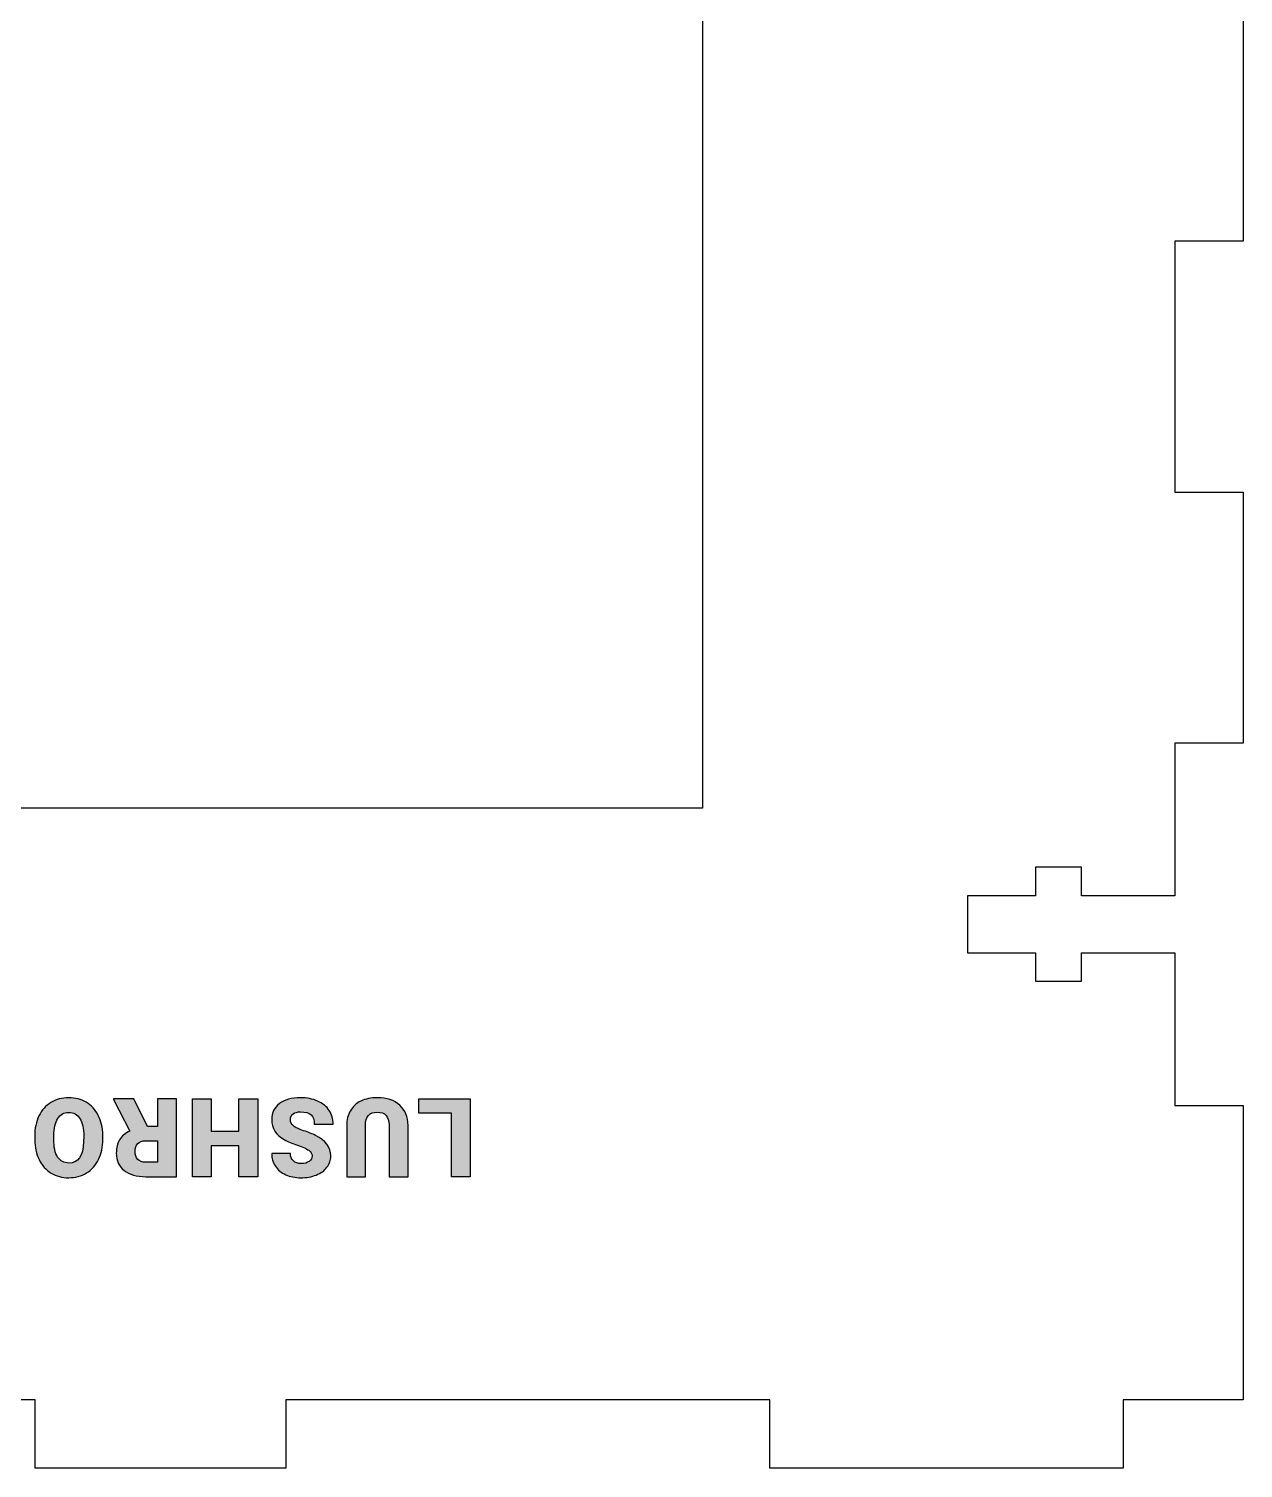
# Model space of a CAD drawing. Header units: millimetres. Extents: x 0 to 730, y -431 to 0.
# Drawn here: x 51.8 to 105.1, y -127.5 to -64.4 of the extents above; entities that cross this region are included whole.
import ezdxf

# ---------------------------------------------------------------- set-up
doc = ezdxf.new("R2010")
doc.units = ezdxf.units.MM
doc.header["$MEASUREMENT"] = 0
doc.layers.add('Laser$Cut Perimeter', color=157, linetype='Continuous', true_color=0x336699)
doc.layers.add('Laser$Etch', color=178, linetype='Continuous', true_color=0x000000)

msp = doc.modelspace()

# ---------------------------------------------------------------- hatches: boundary and pattern name
at = {"layer": 'Laser$Etch', "true_color": 0xffffff, "extrusion": (0, 0, -1)}
h = msp.add_hatch(color=7, dxfattribs=at)
h.paths.add_polyline_path([(-52.035, -112.94), (-52.036, -112.878), (-52.038, -112.817), (-52.041, -112.756), (-52.046, -112.697), (-52.053, -112.639), (-52.061, -112.581), (-52.07, -112.525), (-52.081, -112.469), (-52.093, -112.414), (-52.107, -112.36), (-52.122, -112.307), (-52.139, -112.255), (-52.157, -112.204), (-52.177, -112.153), (-52.198, -112.104), (-52.22, -112.055), (-52.244, -112.008), (-52.269, -111.962), (-52.295, -111.918), (-52.323, -111.874), (-52.337, -111.853), (-52.351, -111.832), (-52.366, -111.812), (-52.381, -111.792), (-52.396, -111.772), (-52.412, -111.753), (-52.428, -111.734), (-52.444, -111.715), (-52.461, -111.697), (-52.478, -111.679), (-52.495, -111.661), (-52.513, -111.644), (-52.531, -111.627), (-52.549, -111.61), (-52.567, -111.594), (-52.586, -111.578), (-52.605, -111.563), (-52.624, -111.547), (-52.644, -111.532), (-52.664, -111.518), (-52.684, -111.504), (-52.705, -111.49), (-52.725, -111.476), (-52.747, -111.463), (-52.768, -111.451), (-52.79, -111.438), (-52.811, -111.426), (-52.833, -111.415), (-52.856, -111.404), (-52.878, -111.393), (-52.9, -111.382), (-52.923, -111.372), (-52.946, -111.363), (-52.969, -111.354), (-52.992, -111.345), (-53.016, -111.337), (-53.04, -111.329), (-53.063, -111.321), (-53.087, -111.314), (-53.112, -111.308), (-53.161, -111.295), (-53.21, -111.285), (-53.261, -111.276), (-53.312, -111.269), (-53.364, -111.263), (-53.417, -111.259), (-53.47, -111.257), (-53.524, -111.256), (-53.578, -111.257), (-53.632, -111.259), (-53.684, -111.263), (-53.736, -111.268), (-53.787, -111.275), (-53.837, -111.284), (-53.887, -111.294), (-53.936, -111.306), (-53.984, -111.319), (-54.031, -111.334), (-54.054, -111.342), (-54.077, -111.351), (-54.1, -111.359), (-54.123, -111.369), (-54.146, -111.378), (-54.168, -111.388), (-54.19, -111.398), (-54.212, -111.409), (-54.234, -111.42), (-54.255, -111.432), (-54.277, -111.444), (-54.298, -111.456), (-54.319, -111.469), (-54.34, -111.482), (-54.36, -111.495), (-54.38, -111.509), (-54.4, -111.523), (-54.419, -111.538), (-54.439, -111.552), (-54.458, -111.567), (-54.476, -111.583), (-54.495, -111.598), (-54.513, -111.614), (-54.53, -111.631), (-54.548, -111.648), (-54.565, -111.665), (-54.582, -111.682), (-54.599, -111.7), (-54.615, -111.718), (-54.631, -111.736), (-54.647, -111.755), (-54.662, -111.774), (-54.677, -111.794), (-54.692, -111.813), (-54.721, -111.854), (-54.749, -111.896), (-54.775, -111.939), (-54.8, -111.984), (-54.825, -112.03), (-54.848, -112.077), (-54.869, -112.125), (-54.889, -112.173), (-54.908, -112.223), (-54.925, -112.274), (-54.941, -112.325), (-54.955, -112.377), (-54.969, -112.43), (-54.98, -112.484), (-54.99, -112.539), (-54.999, -112.595), (-55.007, -112.651), (-55.013, -112.708), (-55.018, -112.767), (-55.021, -112.826), (-55.023, -112.886), (-55.023, -112.886), (-55.023, -113.078), (-55.022, -113.14), (-55.02, -113.202), (-55.016, -113.262), (-55.011, -113.322), (-55.005, -113.38), (-54.997, -113.438), (-54.988, -113.495), (-54.977, -113.55), (-54.964, -113.605), (-54.951, -113.659), (-54.936, -113.712), (-54.919, -113.764), (-54.901, -113.815), (-54.882, -113.866), (-54.861, -113.915), (-54.839, -113.963), (-54.815, -114.011), (-54.79, -114.057), (-54.764, -114.101), (-54.751, -114.123), (-54.737, -114.144), (-54.723, -114.165), (-54.708, -114.186), (-54.693, -114.206), (-54.678, -114.226), (-54.663, -114.246), (-54.647, -114.266), (-54.631, -114.285), (-54.615, -114.303), (-54.598, -114.322), (-54.581, -114.34), (-54.564, -114.357), (-54.546, -114.375), (-54.528, -114.391), (-54.51, -114.408), (-54.492, -114.424), (-54.473, -114.44), (-54.454, -114.456), (-54.434, -114.471), (-54.414, -114.486), (-54.394, -114.501), (-54.374, -114.515), (-54.353, -114.529), (-54.332, -114.542), (-54.311, -114.556), (-54.268, -114.581), (-54.246, -114.593), (-54.224, -114.605), (-54.201, -114.616), (-54.179, -114.627), (-54.156, -114.637), (-54.133, -114.647), (-54.11, -114.657), (-54.087, -114.666), (-54.064, -114.674), (-54.04, -114.683), (-54.016, -114.691), (-53.992, -114.698), (-53.968, -114.705), (-53.944, -114.712), (-53.894, -114.724), (-53.844, -114.735), (-53.794, -114.744), (-53.742, -114.751), (-53.69, -114.757), (-53.637, -114.761), (-53.583, -114.764), (-53.529, -114.764), (-53.475, -114.764), (-53.422, -114.761), (-53.369, -114.757), (-53.318, -114.751), (-53.267, -114.744), (-53.217, -114.735), (-53.167, -114.725), (-53.118, -114.713), (-53.094, -114.706), (-53.07, -114.699), (-53.047, -114.692), (-53.023, -114.684), (-53, -114.675), (-52.977, -114.667), (-52.954, -114.658), (-52.931, -114.648), (-52.908, -114.638), (-52.886, -114.628), (-52.863, -114.617), (-52.841, -114.606), (-52.819, -114.595), (-52.798, -114.583), (-52.776, -114.571), (-52.755, -114.558), (-52.734, -114.545), (-52.713, -114.531), (-52.692, -114.518), (-52.672, -114.504), (-52.652, -114.489), (-52.633, -114.474), (-52.613, -114.459), (-52.594, -114.444), (-52.576, -114.428), (-52.557, -114.412), (-52.539, -114.396), (-52.521, -114.379), (-52.504, -114.362), (-52.486, -114.344), (-52.469, -114.326), (-52.453, -114.308), (-52.436, -114.289), (-52.42, -114.271), (-52.404, -114.251), (-52.389, -114.232), (-52.374, -114.212), (-52.359, -114.192), (-52.33, -114.15), (-52.302, -114.107), (-52.276, -114.063), (-52.25, -114.017), (-52.226, -113.97), (-52.203, -113.922), (-52.182, -113.873), (-52.162, -113.824), (-52.143, -113.773), (-52.126, -113.721), (-52.111, -113.669), (-52.096, -113.616), (-52.084, -113.561), (-52.073, -113.506), (-52.063, -113.451), (-52.055, -113.394), (-52.048, -113.336), (-52.042, -113.278), (-52.038, -113.218), (-52.036, -113.158), (-52.035, -113.097), (-52.035, -113.097)], flags=0)
h.paths.add_polyline_path([(-52.872, -113.083), (-52.873, -113.145), (-52.875, -113.206), (-52.878, -113.265), (-52.883, -113.322), (-52.889, -113.377), (-52.896, -113.43), (-52.905, -113.481), (-52.915, -113.53), (-52.92, -113.554), (-52.926, -113.578), (-52.932, -113.601), (-52.939, -113.623), (-52.945, -113.645), (-52.953, -113.667), (-52.96, -113.688), (-52.968, -113.708), (-52.976, -113.728), (-52.984, -113.748), (-52.993, -113.767), (-53.002, -113.786), (-53.012, -113.804), (-53.022, -113.822), (-53.032, -113.839), (-53.042, -113.856), (-53.053, -113.872), (-53.064, -113.887), (-53.075, -113.903), (-53.087, -113.917), (-53.099, -113.932), (-53.111, -113.945), (-53.124, -113.958), (-53.136, -113.971), (-53.149, -113.983), (-53.163, -113.995), (-53.176, -114.006), (-53.19, -114.016), (-53.204, -114.026), (-53.219, -114.036), (-53.234, -114.045), (-53.249, -114.053), (-53.264, -114.061), (-53.28, -114.069), (-53.296, -114.076), (-53.312, -114.082), (-53.328, -114.088), (-53.345, -114.094), (-53.362, -114.098), (-53.38, -114.103), (-53.397, -114.107), (-53.415, -114.11), (-53.433, -114.113), (-53.452, -114.115), (-53.471, -114.117), (-53.49, -114.118), (-53.509, -114.119), (-53.529, -114.119), (-53.548, -114.119), (-53.567, -114.118), (-53.586, -114.117), (-53.604, -114.116), (-53.622, -114.114), (-53.64, -114.111), (-53.657, -114.108), (-53.674, -114.105), (-53.691, -114.101), (-53.708, -114.097), (-53.724, -114.092), (-53.74, -114.087), (-53.756, -114.081), (-53.772, -114.075), (-53.787, -114.068), (-53.802, -114.061), (-53.817, -114.054), (-53.831, -114.046), (-53.845, -114.038), (-53.859, -114.029), (-53.872, -114.019), (-53.885, -114.01), (-53.898, -113.999), (-53.911, -113.989), (-53.923, -113.978), (-53.936, -113.966), (-53.947, -113.954), (-53.959, -113.942), (-53.97, -113.929), (-53.981, -113.915), (-53.992, -113.901), (-54.002, -113.887), (-54.012, -113.872), (-54.022, -113.857), (-54.031, -113.842), (-54.041, -113.825), (-54.05, -113.809), (-54.058, -113.792), (-54.067, -113.774), (-54.075, -113.757), (-54.082, -113.738), (-54.09, -113.719), (-54.097, -113.7), (-54.104, -113.68), (-54.111, -113.66), (-54.117, -113.64), (-54.123, -113.618), (-54.129, -113.597), (-54.14, -113.553), (-54.149, -113.506), (-54.158, -113.458), (-54.165, -113.408), (-54.171, -113.357), (-54.176, -113.303), (-54.18, -113.248), (-54.183, -113.191), (-54.183, -113.191), (-54.186, -112.94), (-54.185, -112.878), (-54.183, -112.818), (-54.18, -112.76), (-54.175, -112.703), (-54.169, -112.649), (-54.162, -112.596), (-54.154, -112.545), (-54.144, -112.496), (-54.133, -112.449), (-54.127, -112.426), (-54.12, -112.403), (-54.114, -112.381), (-54.107, -112.359), (-54.099, -112.338), (-54.092, -112.317), (-54.084, -112.297), (-54.076, -112.277), (-54.067, -112.258), (-54.058, -112.239), (-54.049, -112.221), (-54.039, -112.203), (-54.029, -112.185), (-54.019, -112.168), (-54.008, -112.151), (-53.998, -112.135), (-53.986, -112.12), (-53.975, -112.105), (-53.963, -112.09), (-53.951, -112.076), (-53.938, -112.063), (-53.926, -112.05), (-53.913, -112.038), (-53.899, -112.026), (-53.885, -112.015), (-53.871, -112.004), (-53.857, -111.994), (-53.842, -111.984), (-53.827, -111.975), (-53.812, -111.966), (-53.796, -111.958), (-53.78, -111.95), (-53.764, -111.943), (-53.748, -111.936), (-53.731, -111.93), (-53.714, -111.925), (-53.696, -111.92), (-53.678, -111.915), (-53.66, -111.911), (-53.642, -111.908), (-53.623, -111.905), (-53.604, -111.903), (-53.584, -111.901), (-53.565, -111.899), (-53.544, -111.899), (-53.524, -111.898), (-53.505, -111.899), (-53.486, -111.899), (-53.467, -111.901), (-53.448, -111.902), (-53.43, -111.905), (-53.412, -111.908), (-53.394, -111.911), (-53.377, -111.915), (-53.36, -111.919), (-53.343, -111.924), (-53.327, -111.93), (-53.31, -111.936), (-53.294, -111.942), (-53.279, -111.949), (-53.263, -111.957), (-53.248, -111.965), (-53.233, -111.973), (-53.218, -111.982), (-53.204, -111.992), (-53.19, -112.002), (-53.176, -112.013), (-53.163, -112.024), (-53.15, -112.035), (-53.137, -112.047), (-53.124, -112.06), (-53.112, -112.073), (-53.1, -112.087), (-53.088, -112.101), (-53.076, -112.116), (-53.065, -112.131), (-53.054, -112.147), (-53.043, -112.163), (-53.033, -112.18), (-53.023, -112.197), (-53.013, -112.215), (-53.004, -112.233), (-52.995, -112.252), (-52.986, -112.271), (-52.977, -112.291), (-52.969, -112.31), (-52.962, -112.331), (-52.954, -112.352), (-52.947, -112.373), (-52.94, -112.395), (-52.934, -112.417), (-52.927, -112.44), (-52.922, -112.463), (-52.916, -112.487), (-52.906, -112.535), (-52.897, -112.585), (-52.89, -112.638), (-52.884, -112.692), (-52.879, -112.747), (-52.875, -112.805), (-52.873, -112.864), (-52.872, -112.926), (-52.872, -112.926)], flags=0)
h = msp.add_hatch(color=7, dxfattribs=at)
h.paths.add_polyline_path([(-56.983, -112.51), (-57.429, -112.51), (-57.429, -112.51), (-57.429, -111.303), (-57.429, -111.303), (-58.252, -111.303), (-58.252, -111.303), (-58.252, -114.717), (-58.252, -114.717), (-56.908, -114.717), (-56.833, -114.716), (-56.76, -114.713), (-56.69, -114.708), (-56.621, -114.701), (-56.587, -114.696), (-56.554, -114.691), (-56.522, -114.686), (-56.49, -114.68), (-56.458, -114.673), (-56.427, -114.666), (-56.397, -114.658), (-56.367, -114.65), (-56.338, -114.641), (-56.309, -114.632), (-56.28, -114.622), (-56.252, -114.612), (-56.225, -114.601), (-56.198, -114.59), (-56.172, -114.578), (-56.146, -114.566), (-56.121, -114.553), (-56.096, -114.54), (-56.072, -114.526), (-56.048, -114.511), (-56.025, -114.496), (-56.002, -114.481), (-55.98, -114.465), (-55.958, -114.448), (-55.937, -114.431), (-55.917, -114.413), (-55.897, -114.396), (-55.878, -114.377), (-55.86, -114.358), (-55.842, -114.339), (-55.825, -114.319), (-55.809, -114.299), (-55.793, -114.279), (-55.778, -114.258), (-55.763, -114.237), (-55.75, -114.215), (-55.737, -114.192), (-55.724, -114.17), (-55.713, -114.147), (-55.702, -114.123), (-55.691, -114.099), (-55.681, -114.075), (-55.672, -114.05), (-55.664, -114.024), (-55.656, -113.999), (-55.649, -113.972), (-55.643, -113.946), (-55.637, -113.919), (-55.632, -113.891), (-55.628, -113.863), (-55.624, -113.835), (-55.621, -113.806), (-55.619, -113.777), (-55.617, -113.747), (-55.616, -113.717), (-55.616, -113.687), (-55.616, -113.643), (-55.618, -113.6), (-55.621, -113.557), (-55.625, -113.516), (-55.63, -113.476), (-55.636, -113.437), (-55.644, -113.398), (-55.652, -113.361), (-55.657, -113.343), (-55.662, -113.325), (-55.667, -113.307), (-55.672, -113.289), (-55.678, -113.272), (-55.684, -113.255), (-55.69, -113.238), (-55.697, -113.221), (-55.704, -113.205), (-55.711, -113.188), (-55.719, -113.173), (-55.726, -113.157), (-55.734, -113.141), (-55.743, -113.126), (-55.751, -113.111), (-55.76, -113.096), (-55.769, -113.082), (-55.779, -113.067), (-55.789, -113.053), (-55.799, -113.039), (-55.809, -113.025), (-55.82, -113.012), (-55.831, -112.998), (-55.842, -112.985), (-55.854, -112.972), (-55.866, -112.959), (-55.879, -112.946), (-55.891, -112.933), (-55.904, -112.921), (-55.918, -112.908), (-55.931, -112.896), (-55.945, -112.884), (-55.959, -112.872), (-55.974, -112.861), (-55.989, -112.849), (-56.004, -112.838), (-56.036, -112.816), (-56.068, -112.795), (-56.102, -112.774), (-56.137, -112.754), (-56.174, -112.735), (-56.212, -112.717), (-56.212, -112.717), (-55.499, -111.338), (-55.499, -111.338), (-55.499, -111.303), (-55.499, -111.303), (-56.38, -111.303), (-56.381, -111.303)], flags=0)
h.paths.add_polyline_path([(-57.429, -113.144), (-56.908, -113.144), (-56.879, -113.144), (-56.865, -113.145), (-56.851, -113.146), (-56.838, -113.147), (-56.824, -113.148), (-56.811, -113.15), (-56.798, -113.151), (-56.785, -113.153), (-56.773, -113.156), (-56.761, -113.158), (-56.749, -113.161), (-56.737, -113.164), (-56.725, -113.167), (-56.714, -113.171), (-56.703, -113.175), (-56.692, -113.179), (-56.681, -113.183), (-56.671, -113.187), (-56.66, -113.192), (-56.65, -113.197), (-56.641, -113.202), (-56.631, -113.208), (-56.622, -113.213), (-56.613, -113.219), (-56.604, -113.225), (-56.595, -113.232), (-56.587, -113.238), (-56.578, -113.245), (-56.57, -113.252), (-56.563, -113.259), (-56.555, -113.267), (-56.548, -113.275), (-56.541, -113.283), (-56.534, -113.291), (-56.527, -113.299), (-56.521, -113.308), (-56.515, -113.317), (-56.509, -113.326), (-56.503, -113.335), (-56.498, -113.344), (-56.493, -113.354), (-56.488, -113.364), (-56.483, -113.373), (-56.478, -113.384), (-56.474, -113.394), (-56.47, -113.404), (-56.466, -113.415), (-56.463, -113.426), (-56.459, -113.437), (-56.456, -113.448), (-56.453, -113.46), (-56.451, -113.471), (-56.448, -113.483), (-56.446, -113.495), (-56.444, -113.507), (-56.442, -113.52), (-56.441, -113.532), (-56.44, -113.545), (-56.439, -113.558), (-56.438, -113.571), (-56.437, -113.584), (-56.437, -113.612), (-56.437, -113.639), (-56.438, -113.652), (-56.439, -113.665), (-56.44, -113.678), (-56.441, -113.691), (-56.442, -113.704), (-56.444, -113.716), (-56.446, -113.728), (-56.448, -113.74), (-56.451, -113.752), (-56.454, -113.764), (-56.457, -113.775), (-56.46, -113.787), (-56.463, -113.798), (-56.467, -113.809), (-56.471, -113.82), (-56.475, -113.83), (-56.479, -113.84), (-56.483, -113.851), (-56.488, -113.861), (-56.493, -113.87), (-56.499, -113.88), (-56.504, -113.89), (-56.51, -113.899), (-56.516, -113.908), (-56.522, -113.917), (-56.528, -113.926), (-56.535, -113.934), (-56.542, -113.942), (-56.549, -113.951), (-56.556, -113.958), (-56.564, -113.966), (-56.572, -113.974), (-56.58, -113.981), (-56.588, -113.988), (-56.597, -113.995), (-56.605, -114.001), (-56.614, -114.007), (-56.623, -114.013), (-56.633, -114.019), (-56.642, -114.025), (-56.652, -114.03), (-56.662, -114.035), (-56.672, -114.04), (-56.683, -114.044), (-56.693, -114.049), (-56.704, -114.053), (-56.715, -114.057), (-56.727, -114.06), (-56.738, -114.063), (-56.75, -114.066), (-56.762, -114.069), (-56.774, -114.072), (-56.786, -114.074), (-56.799, -114.076), (-56.812, -114.078), (-56.825, -114.08), (-56.838, -114.081), (-56.852, -114.082), (-56.866, -114.083), (-56.88, -114.084), (-56.894, -114.084), (-56.908, -114.084), (-56.908, -114.084), (-57.429, -114.084), (-57.429, -114.084)], flags=0)
for points in [[(-58.965, -111.303), (-59.783, -111.303), (-59.783, -112.729), (-60.996, -112.729), (-60.996, -111.303), (-61.819, -111.303), (-61.819, -114.717), (-60.996, -114.717), (-60.996, -113.362), (-59.783, -113.362), (-59.783, -114.717), (-58.965, -114.717)], [(-63.257, -112.21), (-63.257, -112.222), (-63.257, -112.233), (-63.258, -112.243), (-63.259, -112.254), (-63.26, -112.265), (-63.261, -112.275), (-63.263, -112.286), (-63.265, -112.296), (-63.267, -112.306), (-63.269, -112.315), (-63.272, -112.325), (-63.275, -112.335), (-63.278, -112.344), (-63.281, -112.353), (-63.285, -112.362), (-63.289, -112.371), (-63.293, -112.38), (-63.297, -112.388), (-63.302, -112.397), (-63.307, -112.405), (-63.312, -112.413), (-63.317, -112.421), (-63.323, -112.429), (-63.329, -112.436), (-63.335, -112.444), (-63.341, -112.451), (-63.348, -112.458), (-63.355, -112.465), (-63.362, -112.472), (-63.369, -112.479), (-63.377, -112.485), (-63.384, -112.492), (-63.393, -112.498), (-63.401, -112.504), (-63.41, -112.511), (-63.419, -112.517), (-63.439, -112.53), (-63.46, -112.543), (-63.483, -112.556), (-63.508, -112.568), (-63.533, -112.581), (-63.561, -112.594), (-63.59, -112.607), (-63.62, -112.621), (-63.685, -112.647), (-63.756, -112.674), (-63.834, -112.7), (-63.987, -112.754), (-64.126, -112.807), (-64.189, -112.833), (-64.25, -112.858), (-64.306, -112.884), (-64.359, -112.909), (-64.4, -112.93), (-64.439, -112.951), (-64.478, -112.972), (-64.515, -112.995), (-64.55, -113.017), (-64.585, -113.04), (-64.618, -113.064), (-64.649, -113.087), (-64.68, -113.112), (-64.709, -113.137), (-64.737, -113.162), (-64.763, -113.188), (-64.789, -113.214), (-64.801, -113.228), (-64.813, -113.241), (-64.824, -113.255), (-64.835, -113.268), (-64.846, -113.282), (-64.857, -113.296), (-64.867, -113.31), (-64.877, -113.324), (-64.886, -113.339), (-64.896, -113.353), (-64.905, -113.368), (-64.913, -113.382), (-64.921, -113.397), (-64.929, -113.412), (-64.937, -113.427), (-64.944, -113.442), (-64.951, -113.457), (-64.958, -113.473), (-64.964, -113.488), (-64.97, -113.504), (-64.976, -113.52), (-64.981, -113.535), (-64.986, -113.551), (-64.991, -113.567), (-64.995, -113.584), (-64.999, -113.6), (-65.003, -113.616), (-65.006, -113.633), (-65.01, -113.65), (-65.012, -113.666), (-65.015, -113.683), (-65.017, -113.7), (-65.019, -113.718), (-65.02, -113.735), (-65.021, -113.752), (-65.022, -113.77), (-65.023, -113.787), (-65.023, -113.805), (-65.023, -113.823), (-65.022, -113.84), (-65.021, -113.858), (-65.02, -113.875), (-65.019, -113.892), (-65.017, -113.909), (-65.015, -113.926), (-65.012, -113.943), (-65.01, -113.959), (-65.007, -113.976), (-65.003, -113.992), (-64.999, -114.009), (-64.995, -114.025), (-64.991, -114.041), (-64.986, -114.057), (-64.981, -114.072), (-64.976, -114.088), (-64.97, -114.103), (-64.964, -114.119), (-64.958, -114.134), (-64.951, -114.149), (-64.945, -114.164), (-64.937, -114.179), (-64.93, -114.193), (-64.922, -114.208), (-64.914, -114.222), (-64.905, -114.236), (-64.896, -114.251), (-64.887, -114.265), (-64.877, -114.278), (-64.868, -114.292), (-64.857, -114.306), (-64.847, -114.319), (-64.836, -114.333), (-64.825, -114.346), (-64.814, -114.359), (-64.802, -114.371), (-64.791, -114.384), (-64.778, -114.396), (-64.766, -114.408), (-64.753, -114.42), (-64.741, -114.432), (-64.727, -114.444), (-64.714, -114.455), (-64.7, -114.466), (-64.686, -114.477), (-64.658, -114.499), (-64.628, -114.52), (-64.597, -114.539), (-64.565, -114.559), (-64.532, -114.577), (-64.498, -114.595), (-64.463, -114.612), (-64.427, -114.628), (-64.389, -114.644), (-64.351, -114.658), (-64.313, -114.672), (-64.273, -114.685), (-64.233, -114.696), (-64.193, -114.707), (-64.152, -114.717), (-64.11, -114.726), (-64.068, -114.734), (-64.025, -114.741), (-63.982, -114.747), (-63.938, -114.753), (-63.893, -114.757), (-63.848, -114.76), (-63.803, -114.762), (-63.756, -114.764), (-63.709, -114.764), (-63.664, -114.764), (-63.618, -114.762), (-63.574, -114.76), (-63.53, -114.756), (-63.487, -114.752), (-63.444, -114.746), (-63.402, -114.739), (-63.36, -114.732), (-63.319, -114.723), (-63.279, -114.713), (-63.239, -114.702), (-63.2, -114.691), (-63.161, -114.678), (-63.123, -114.664), (-63.086, -114.649), (-63.049, -114.633), (-63.013, -114.616), (-62.978, -114.598), (-62.944, -114.58), (-62.911, -114.56), (-62.879, -114.54), (-62.848, -114.519), (-62.833, -114.508), (-62.819, -114.497), (-62.804, -114.485), (-62.79, -114.474), (-62.776, -114.462), (-62.762, -114.45), (-62.748, -114.438), (-62.735, -114.425), (-62.722, -114.413), (-62.709, -114.4), (-62.697, -114.387), (-62.684, -114.373), (-62.672, -114.36), (-62.661, -114.346), (-62.649, -114.332), (-62.638, -114.318), (-62.627, -114.303), (-62.616, -114.289), (-62.606, -114.274), (-62.595, -114.259), (-62.585, -114.244), (-62.576, -114.228), (-62.566, -114.213), (-62.557, -114.197), (-62.549, -114.181), (-62.54, -114.165), (-62.532, -114.149), (-62.525, -114.133), (-62.517, -114.117), (-62.51, -114.1), (-62.503, -114.084), (-62.497, -114.067), (-62.491, -114.05), (-62.485, -114.033), (-62.479, -114.016), (-62.474, -113.999), (-62.469, -113.981), (-62.464, -113.964), (-62.46, -113.946), (-62.456, -113.928), (-62.453, -113.911), (-62.449, -113.892), (-62.446, -113.874), (-62.444, -113.856), (-62.441, -113.837), (-62.439, -113.819), (-62.436, -113.781), (-62.434, -113.743), (-62.433, -113.704), (-62.434, -113.704), (-63.254, -113.704), (-63.254, -113.717), (-63.255, -113.73), (-63.255, -113.743), (-63.256, -113.755), (-63.257, -113.767), (-63.259, -113.779), (-63.26, -113.791), (-63.262, -113.803), (-63.264, -113.814), (-63.267, -113.826), (-63.269, -113.837), (-63.272, -113.848), (-63.275, -113.858), (-63.279, -113.869), (-63.282, -113.879), (-63.286, -113.89), (-63.29, -113.9), (-63.295, -113.909), (-63.299, -113.919), (-63.304, -113.929), (-63.309, -113.938), (-63.315, -113.947), (-63.32, -113.956), (-63.326, -113.965), (-63.332, -113.973), (-63.339, -113.982), (-63.345, -113.99), (-63.352, -113.998), (-63.359, -114.006), (-63.367, -114.013), (-63.374, -114.021), (-63.382, -114.028), (-63.39, -114.035), (-63.398, -114.042), (-63.407, -114.048), (-63.415, -114.055), (-63.424, -114.061), (-63.433, -114.067), (-63.442, -114.073), (-63.452, -114.078), (-63.461, -114.083), (-63.471, -114.089), (-63.481, -114.093), (-63.491, -114.098), (-63.501, -114.102), (-63.511, -114.106), (-63.522, -114.11), (-63.533, -114.114), (-63.543, -114.118), (-63.554, -114.121), (-63.566, -114.124), (-63.577, -114.127), (-63.589, -114.129), (-63.601, -114.132), (-63.613, -114.134), (-63.625, -114.136), (-63.637, -114.137), (-63.649, -114.139), (-63.662, -114.14), (-63.675, -114.141), (-63.688, -114.142), (-63.701, -114.142), (-63.728, -114.143), (-63.755, -114.142), (-63.782, -114.141), (-63.808, -114.139), (-63.833, -114.137), (-63.857, -114.133), (-63.869, -114.131), (-63.88, -114.129), (-63.892, -114.127), (-63.903, -114.124), (-63.914, -114.121), (-63.925, -114.119), (-63.936, -114.115), (-63.947, -114.112), (-63.957, -114.109), (-63.968, -114.105), (-63.978, -114.101), (-63.987, -114.097), (-63.997, -114.093), (-64.007, -114.088), (-64.016, -114.083), (-64.025, -114.079), (-64.034, -114.074), (-64.043, -114.068), (-64.052, -114.063), (-64.06, -114.057), (-64.068, -114.051), (-64.076, -114.045), (-64.084, -114.039), (-64.092, -114.033), (-64.099, -114.027), (-64.106, -114.02), (-64.113, -114.014), (-64.12, -114.007), (-64.126, -114), (-64.132, -113.994), (-64.138, -113.987), (-64.144, -113.98), (-64.149, -113.972), (-64.154, -113.965), (-64.159, -113.958), (-64.164, -113.95), (-64.168, -113.943), (-64.172, -113.935), (-64.176, -113.927), (-64.18, -113.919), (-64.183, -113.911), (-64.186, -113.903), (-64.189, -113.895), (-64.192, -113.887), (-64.194, -113.878), (-64.196, -113.87), (-64.198, -113.861), (-64.2, -113.853), (-64.201, -113.844), (-64.202, -113.835), (-64.203, -113.826), (-64.204, -113.817), (-64.204, -113.807), (-64.204, -113.798), (-64.204, -113.79), (-64.204, -113.782), (-64.203, -113.774), (-64.202, -113.766), (-64.201, -113.758), (-64.199, -113.75), (-64.197, -113.742), (-64.195, -113.734), (-64.193, -113.726), (-64.19, -113.718), (-64.188, -113.711), (-64.184, -113.703), (-64.181, -113.695), (-64.177, -113.688), (-64.173, -113.68), (-64.169, -113.673), (-64.164, -113.666), (-64.16, -113.658), (-64.155, -113.651), (-64.149, -113.644), (-64.144, -113.636), (-64.138, -113.629), (-64.131, -113.622), (-64.125, -113.615), (-64.118, -113.608), (-64.111, -113.601), (-64.104, -113.594), (-64.096, -113.587), (-64.089, -113.58), (-64.081, -113.573), (-64.072, -113.567), (-64.063, -113.56), (-64.054, -113.553), (-64.045, -113.547), (-64.035, -113.54), (-64.025, -113.533), (-64.003, -113.52), (-63.98, -113.506), (-63.955, -113.493), (-63.928, -113.479), (-63.9, -113.465), (-63.869, -113.452), (-63.804, -113.424), (-63.732, -113.396), (-63.654, -113.368), (-63.569, -113.34), (-63.482, -113.311), (-63.399, -113.282), (-63.321, -113.252), (-63.246, -113.221), (-63.175, -113.191), (-63.109, -113.159), (-63.046, -113.127), (-63.016, -113.111), (-62.987, -113.094), (-62.953, -113.074), (-62.92, -113.054), (-62.888, -113.033), (-62.857, -113.011), (-62.828, -112.989), (-62.799, -112.966), (-62.771, -112.943), (-62.745, -112.92), (-62.719, -112.896), (-62.695, -112.872), (-62.672, -112.847), (-62.65, -112.821), (-62.629, -112.796), (-62.609, -112.769), (-62.599, -112.756), (-62.59, -112.742), (-62.581, -112.729), (-62.572, -112.715), (-62.563, -112.701), (-62.555, -112.688), (-62.547, -112.673), (-62.539, -112.659), (-62.532, -112.645), (-62.525, -112.631), (-62.518, -112.616), (-62.511, -112.602), (-62.505, -112.587), (-62.499, -112.572), (-62.493, -112.557), (-62.488, -112.542), (-62.482, -112.527), (-62.477, -112.511), (-62.473, -112.496), (-62.468, -112.48), (-62.464, -112.465), (-62.46, -112.449), (-62.456, -112.433), (-62.453, -112.417), (-62.447, -112.384), (-62.442, -112.351), (-62.438, -112.318), (-62.436, -112.284), (-62.434, -112.25), (-62.433, -112.215), (-62.434, -112.187), (-62.435, -112.16), (-62.436, -112.133), (-62.439, -112.106), (-62.442, -112.08), (-62.445, -112.054), (-62.45, -112.028), (-62.455, -112.003), (-62.46, -111.978), (-62.466, -111.954), (-62.473, -111.93), (-62.481, -111.906), (-62.489, -111.883), (-62.498, -111.86), (-62.508, -111.837), (-62.518, -111.815), (-62.529, -111.793), (-62.54, -111.772), (-62.553, -111.751), (-62.565, -111.73), (-62.579, -111.71), (-62.593, -111.69), (-62.608, -111.67), (-62.623, -111.651), (-62.64, -111.632), (-62.656, -111.614), (-62.674, -111.596), (-62.692, -111.578), (-62.711, -111.561), (-62.73, -111.544), (-62.75, -111.528), (-62.771, -111.511), (-62.793, -111.496), (-62.814, -111.48), (-62.837, -111.466), (-62.86, -111.452), (-62.883, -111.438), (-62.907, -111.425), (-62.931, -111.412), (-62.956, -111.4), (-62.981, -111.388), (-63.007, -111.377), (-63.033, -111.366), (-63.06, -111.356), (-63.087, -111.346), (-63.115, -111.337), (-63.143, -111.328), (-63.172, -111.32), (-63.201, -111.312), (-63.231, -111.305), (-63.261, -111.298), (-63.291, -111.292), (-63.323, -111.286), (-63.354, -111.281), (-63.419, -111.272), (-63.486, -111.265), (-63.554, -111.26), (-63.625, -111.257), (-63.698, -111.256), (-63.749, -111.256), (-63.8, -111.258), (-63.85, -111.261), (-63.9, -111.265), (-63.949, -111.27), (-63.998, -111.277), (-64.046, -111.284), (-64.093, -111.293), (-64.14, -111.303), (-64.186, -111.314), (-64.231, -111.326), (-64.276, -111.34), (-64.32, -111.354), (-64.364, -111.37), (-64.407, -111.387), (-64.449, -111.405), (-64.491, -111.424), (-64.531, -111.444), (-64.57, -111.464), (-64.607, -111.486), (-64.643, -111.509), (-64.678, -111.532), (-64.695, -111.544), (-64.712, -111.556), (-64.728, -111.569), (-64.744, -111.581), (-64.76, -111.594), (-64.775, -111.607), (-64.79, -111.62), (-64.805, -111.634), (-64.819, -111.648), (-64.833, -111.662), (-64.847, -111.676), (-64.86, -111.69), (-64.874, -111.705), (-64.886, -111.72), (-64.899, -111.735), (-64.911, -111.75), (-64.923, -111.765), (-64.934, -111.781), (-64.945, -111.797), (-64.956, -111.813), (-64.966, -111.829), (-64.976, -111.845), (-64.986, -111.862), (-64.996, -111.879), (-65.005, -111.896), (-65.014, -111.913), (-65.022, -111.93), (-65.03, -111.947), (-65.038, -111.965), (-65.045, -111.982), (-65.053, -112), (-65.059, -112.018), (-65.066, -112.036), (-65.072, -112.055), (-65.078, -112.073), (-65.083, -112.092), (-65.088, -112.11), (-65.093, -112.129), (-65.098, -112.148), (-65.102, -112.167), (-65.106, -112.187), (-65.109, -112.206), (-65.112, -112.226), (-65.115, -112.246), (-65.12, -112.286), (-65.123, -112.326), (-65.125, -112.368), (-65.126, -112.41), (-65.126, -112.41), (-64.3, -112.41), (-64.3, -112.376), (-64.299, -112.359), (-64.298, -112.343), (-64.297, -112.327), (-64.295, -112.312), (-64.294, -112.296), (-64.291, -112.281), (-64.289, -112.267), (-64.286, -112.252), (-64.284, -112.238), (-64.28, -112.224), (-64.277, -112.21), (-64.273, -112.197), (-64.269, -112.184), (-64.265, -112.171), (-64.26, -112.159), (-64.255, -112.147), (-64.25, -112.135), (-64.245, -112.123), (-64.239, -112.112), (-64.233, -112.101), (-64.227, -112.09), (-64.22, -112.079), (-64.214, -112.069), (-64.207, -112.059), (-64.199, -112.049), (-64.192, -112.04), (-64.184, -112.031), (-64.176, -112.022), (-64.167, -112.013), (-64.158, -112.005), (-64.149, -111.997), (-64.14, -111.989), (-64.13, -111.982), (-64.12, -111.975), (-64.11, -111.968), (-64.099, -111.961), (-64.088, -111.954), (-64.076, -111.948), (-64.065, -111.942), (-64.053, -111.936), (-64.04, -111.931), (-64.027, -111.926), (-64.014, -111.921), (-64, -111.916), (-63.987, -111.912), (-63.972, -111.907), (-63.958, -111.904), (-63.943, -111.9), (-63.928, -111.896), (-63.912, -111.893), (-63.896, -111.89), (-63.88, -111.888), (-63.863, -111.885), (-63.846, -111.883), (-63.811, -111.879), (-63.775, -111.877), (-63.737, -111.875), (-63.698, -111.875), (-63.672, -111.875), (-63.648, -111.876), (-63.624, -111.878), (-63.601, -111.88), (-63.578, -111.883), (-63.567, -111.885), (-63.557, -111.887), (-63.546, -111.889), (-63.535, -111.892), (-63.525, -111.894), (-63.515, -111.897), (-63.505, -111.9), (-63.495, -111.903), (-63.486, -111.906), (-63.476, -111.909), (-63.467, -111.913), (-63.458, -111.916), (-63.449, -111.92), (-63.44, -111.924), (-63.431, -111.929), (-63.423, -111.933), (-63.414, -111.938), (-63.406, -111.942), (-63.398, -111.947), (-63.39, -111.952), (-63.383, -111.957), (-63.375, -111.963), (-63.368, -111.968), (-63.361, -111.974), (-63.354, -111.98), (-63.347, -111.986), (-63.341, -111.992), (-63.335, -111.998), (-63.329, -112.005), (-63.323, -112.011), (-63.318, -112.018), (-63.313, -112.025), (-63.308, -112.032), (-63.303, -112.039), (-63.298, -112.046), (-63.294, -112.054), (-63.29, -112.061), (-63.286, -112.069), (-63.283, -112.077), (-63.279, -112.084), (-63.276, -112.093), (-63.273, -112.101), (-63.271, -112.109), (-63.268, -112.118), (-63.266, -112.126), (-63.264, -112.135), (-63.262, -112.144), (-63.261, -112.153), (-63.26, -112.162), (-63.259, -112.172), (-63.258, -112.181), (-63.257, -112.191), (-63.257, -112.2)], [(-65.724, -114.717), (-65.724, -112.482), (-65.724, -112.435), (-65.726, -112.389), (-65.729, -112.343), (-65.734, -112.299), (-65.74, -112.255), (-65.746, -112.212), (-65.755, -112.169), (-65.764, -112.128), (-65.775, -112.087), (-65.787, -112.047), (-65.793, -112.028), (-65.8, -112.008), (-65.807, -111.989), (-65.815, -111.97), (-65.822, -111.951), (-65.831, -111.932), (-65.839, -111.914), (-65.848, -111.896), (-65.857, -111.877), (-65.866, -111.86), (-65.876, -111.842), (-65.886, -111.824), (-65.896, -111.807), (-65.906, -111.79), (-65.917, -111.774), (-65.928, -111.757), (-65.94, -111.741), (-65.951, -111.725), (-65.963, -111.709), (-65.975, -111.694), (-65.988, -111.679), (-66, -111.664), (-66.013, -111.649), (-66.027, -111.635), (-66.04, -111.621), (-66.054, -111.607), (-66.068, -111.593), (-66.083, -111.58), (-66.097, -111.567), (-66.112, -111.554), (-66.127, -111.541), (-66.143, -111.529), (-66.159, -111.517), (-66.175, -111.505), (-66.191, -111.493), (-66.207, -111.482), (-66.224, -111.471), (-66.241, -111.46), (-66.259, -111.45), (-66.276, -111.44), (-66.313, -111.42), (-66.35, -111.401), (-66.388, -111.384), (-66.427, -111.367), (-66.467, -111.352), (-66.508, -111.338), (-66.55, -111.325), (-66.592, -111.313), (-66.636, -111.302), (-66.68, -111.292), (-66.725, -111.284), (-66.771, -111.276), (-66.818, -111.27), (-66.866, -111.265), (-66.914, -111.261), (-66.964, -111.258), (-67.014, -111.256), (-67.065, -111.256), (-67.142, -111.257), (-67.18, -111.259), (-67.217, -111.261), (-67.254, -111.264), (-67.29, -111.267), (-67.325, -111.271), (-67.361, -111.276), (-67.395, -111.281), (-67.429, -111.287), (-67.463, -111.294), (-67.496, -111.301), (-67.528, -111.309), (-67.56, -111.318), (-67.592, -111.327), (-67.623, -111.337), (-67.653, -111.347), (-67.683, -111.358), (-67.713, -111.37), (-67.741, -111.382), (-67.77, -111.395), (-67.798, -111.409), (-67.825, -111.423), (-67.852, -111.438), (-67.878, -111.453), (-67.904, -111.469), (-67.929, -111.486), (-67.954, -111.504), (-67.978, -111.522), (-68.002, -111.54), (-68.025, -111.559), (-68.048, -111.579), (-68.07, -111.6), (-68.091, -111.621), (-68.112, -111.642), (-68.132, -111.664), (-68.151, -111.686), (-68.17, -111.709), (-68.188, -111.732), (-68.205, -111.756), (-68.222, -111.78), (-68.238, -111.805), (-68.253, -111.83), (-68.268, -111.856), (-68.281, -111.882), (-68.295, -111.908), (-68.307, -111.935), (-68.319, -111.963), (-68.33, -111.991), (-68.34, -112.019), (-68.35, -112.048), (-68.359, -112.077), (-68.367, -112.107), (-68.375, -112.137), (-68.382, -112.168), (-68.388, -112.199), (-68.394, -112.231), (-68.399, -112.263), (-68.403, -112.296), (-68.407, -112.329), (-68.409, -112.362), (-68.412, -112.396), (-68.413, -112.431), (-68.414, -112.466), (-68.414, -112.466), (-68.414, -114.717), (-68.414, -114.717), (-67.586, -114.717), (-67.586, -114.717), (-67.586, -112.45), (-67.585, -112.415), (-67.582, -112.382), (-67.579, -112.349), (-67.577, -112.334), (-67.575, -112.318), (-67.572, -112.303), (-67.569, -112.288), (-67.566, -112.273), (-67.563, -112.259), (-67.56, -112.245), (-67.556, -112.231), (-67.552, -112.218), (-67.548, -112.204), (-67.544, -112.191), (-67.539, -112.179), (-67.534, -112.166), (-67.529, -112.154), (-67.524, -112.142), (-67.518, -112.13), (-67.512, -112.119), (-67.506, -112.108), (-67.5, -112.097), (-67.493, -112.087), (-67.486, -112.076), (-67.479, -112.066), (-67.472, -112.057), (-67.464, -112.047), (-67.457, -112.038), (-67.449, -112.029), (-67.44, -112.021), (-67.432, -112.012), (-67.423, -112.004), (-67.414, -111.996), (-67.405, -111.989), (-67.396, -111.982), (-67.386, -111.975), (-67.376, -111.968), (-67.366, -111.961), (-67.355, -111.955), (-67.345, -111.949), (-67.334, -111.944), (-67.323, -111.938), (-67.311, -111.933), (-67.3, -111.929), (-67.288, -111.924), (-67.276, -111.92), (-67.263, -111.916), (-67.251, -111.912), (-67.238, -111.909), (-67.225, -111.906), (-67.212, -111.903), (-67.198, -111.9), (-67.184, -111.898), (-67.17, -111.896), (-67.156, -111.894), (-67.141, -111.892), (-67.127, -111.891), (-67.112, -111.89), (-67.096, -111.89), (-67.081, -111.889), (-67.065, -111.889), (-67.049, -111.889), (-67.034, -111.89), (-67.018, -111.89), (-67.003, -111.891), (-66.988, -111.892), (-66.974, -111.894), (-66.959, -111.896), (-66.945, -111.898), (-66.931, -111.9), (-66.918, -111.903), (-66.904, -111.906), (-66.891, -111.909), (-66.878, -111.912), (-66.865, -111.916), (-66.853, -111.92), (-66.841, -111.924), (-66.829, -111.929), (-66.817, -111.933), (-66.805, -111.939), (-66.794, -111.944), (-66.783, -111.95), (-66.772, -111.955), (-66.762, -111.962), (-66.752, -111.968), (-66.742, -111.975), (-66.732, -111.982), (-66.722, -111.989), (-66.713, -111.997), (-66.704, -112.005), (-66.695, -112.013), (-66.687, -112.021), (-66.678, -112.03), (-66.67, -112.039), (-66.662, -112.048), (-66.655, -112.058), (-66.647, -112.068), (-66.64, -112.078), (-66.634, -112.089), (-66.627, -112.1), (-66.621, -112.111), (-66.615, -112.123), (-66.609, -112.135), (-66.604, -112.147), (-66.598, -112.16), (-66.593, -112.173), (-66.588, -112.186), (-66.584, -112.2), (-66.58, -112.214), (-66.576, -112.229), (-66.572, -112.244), (-66.569, -112.259), (-66.565, -112.274), (-66.562, -112.29), (-66.56, -112.306), (-66.557, -112.323), (-66.555, -112.34), (-66.552, -112.374), (-66.549, -112.411), (-66.547, -112.448), (-66.547, -112.487), (-66.547, -112.487), (-66.547, -114.717), (-66.547, -114.717)]]:
    msp.add_hatch(color=7, dxfattribs=at).paths.add_polyline_path(points, flags=0)
at = {"layer": 'Laser$Etch', "true_color": 0xffffff}
msp.add_hatch(color=7, dxfattribs=at).paths.add_polyline_path([(70.318, -111.936), (68.885, -111.936), (68.885, -111.303), (71.141, -111.303), (71.141, -114.717), (70.318, -114.717)], flags=0)

# ---------------------------------------------------------------- linework, layer by layer
at = {"layer": 'Laser$Cut Perimeter'}
for p, q in [((105.057, -62.701), (105.057, -73.701)), ((105.057, -73.701), (102.057, -73.701)), ((102.057, -73.701), (102.057, -84.701)), ((102.057, -84.701), (105.057, -84.701)), ((105.057, -84.701), (105.057, -95.701)), ((105.057, -95.701), (102.057, -95.701)), ((102.057, -95.701), (102.057, -95.701)), ((102.057, -95.701), (102.057, -102.396)), ((97.956, -101.146), (95.937, -101.146)), ((95.937, -101.146), (95.937, -102.396)), ((97.956, -102.396), (97.956, -101.146)), ((95.937, -102.396), (92.956, -102.396)), ((92.956, -102.396), (92.956, -104.896)), ((102.056, -102.396), (97.956, -102.396)), ((102.057, -102.396), (102.056, -102.396)), ((92.956, -104.896), (95.937, -104.896)), ((95.937, -104.896), (95.937, -106.146)), ((97.956, -106.146), (97.956, -104.896)), ((97.956, -104.896), (102.056, -104.896)), ((102.057, -104.896), (102.057, -111.601)), ((95.937, -106.146), (97.956, -106.146)), ((102.057, -111.601), (102.057, -111.601)), ((102.057, -111.601), (105.057, -111.601)), ((105.057, -111.601), (105.057, -124.501)), ((52.057, -124.501), (30.827, -124.501)), ((52.057, -127.501), (52.057, -124.501)), ((84.288, -124.501), (63.057, -124.501)), ((63.057, -124.501), (63.057, -127.501)), ((84.288, -127.501), (84.288, -124.501)), ((105.057, -124.501), (99.788, -124.501)), ((99.788, -124.501), (99.788, -127.501)), ((63.057, -127.501), (52.057, -127.501)), ((93.351, -127.501), (84.288, -127.501)), ((99.788, -127.501), (93.351, -127.501))]:
    msp.add_line(p, q, dxfattribs=at)
for points in [[(81.328, -20.56), (81.328, -27.642), (81.328, -40.914), (81.328, -59.56), (81.328, -78.206), (81.328, -91.478), (81.328, -98.56)], [(102.056, -104.896), (102.056, -104.896), (102.057, -104.896), (102.057, -104.896)]]:
    msp.add_open_spline(points, degree=3, dxfattribs=at)
msp.add_open_spline([(81.328, -98.56), (71.995, -98.56), (61.336, -98.56), (48.49, -98.56), (43.063, -98.56), (38.637, -98.56), (35.265, -98.56), (32.488, -98.56), (30.827, -98.56), (30.328, -98.56)], degree=3, knots=[0, 0, 0, 0, 0.5, 0.625, 0.75, 0.8125, 0.875, 0.9375, 0.9642795, 0.9642795, 0.9642795, 0.9642795], dxfattribs=at)
at = {"layer": 'Laser$Etch'}
for points in [[(58.965, -111.303), (59.783, -111.303), (59.783, -112.729), (60.996, -112.729), (60.996, -111.303), (61.819, -111.303), (61.819, -114.717), (60.996, -114.717), (60.996, -113.362), (59.783, -113.362), (59.783, -114.717), (58.965, -114.717)], [(70.318, -111.936), (68.885, -111.936), (68.885, -111.303), (71.141, -111.303), (71.141, -114.717), (70.318, -114.717)]]:
    msp.add_lwpolyline(points, close=True, dxfattribs=at)
for points, knots in [([(52.035, -112.94), (52.035, -112.607), (52.097, -112.312), (52.22, -112.055), (52.344, -111.799), (52.519, -111.602), (52.747, -111.463), (52.974, -111.325), (53.233, -111.256), (53.524, -111.256), (53.815, -111.256), (54.073, -111.323), (54.298, -111.456), (54.523, -111.59), (54.699, -111.781), (54.825, -112.03), (54.951, -112.278), (55.016, -112.564), (55.023, -112.886), (55.023, -112.886), (55.023, -113.078), (55.023, -113.078), (55.023, -113.413), (54.961, -113.708), (54.839, -113.963), (54.716, -114.219), (54.54, -114.417), (54.311, -114.556), (54.082, -114.695), (53.821, -114.764), (53.529, -114.764), (53.24, -114.764), (52.982, -114.696), (52.755, -114.558), (52.528, -114.42), (52.352, -114.225), (52.226, -113.97), (52.1, -113.716), (52.037, -113.425), (52.035, -113.097), (52.035, -113.097), (52.035, -112.94), (52.035, -112.94)], [0, 0, 0, 0, 1, 1, 1, 2, 2, 2, 3, 3, 3, 4, 4, 4, 5, 5, 5, 6, 6, 6, 7, 7, 7, 8, 8, 8, 9, 9, 9, 10, 10, 10, 11, 11, 11, 12, 12, 12, 13, 13, 13, 14, 14, 14, 14]), ([(56.983, -112.51), (56.983, -112.51), (57.429, -112.51), (57.429, -112.51), (57.429, -112.51), (57.429, -111.303), (57.429, -111.303), (57.429, -111.303), (58.252, -111.303), (58.252, -111.303), (58.252, -111.303), (58.252, -114.717), (58.252, -114.717), (58.252, -114.717), (56.908, -114.717), (56.908, -114.717), (56.503, -114.717), (56.187, -114.628), (55.958, -114.448), (55.73, -114.269), (55.616, -114.015), (55.616, -113.687), (55.616, -113.449), (55.664, -113.253), (55.76, -113.096), (55.856, -112.94), (56.007, -112.813), (56.212, -112.717), (56.212, -112.717), (55.499, -111.338), (55.499, -111.338), (55.499, -111.338), (55.499, -111.303), (55.499, -111.303), (55.499, -111.303), (56.38, -111.303), (56.38, -111.303), (56.38, -111.303), (56.983, -112.51), (56.983, -112.51)], [0, 0, 0, 0, 1, 1, 1, 2, 2, 2, 3, 3, 3, 4, 4, 4, 5, 5, 5, 6, 6, 6, 7, 7, 7, 8, 8, 8, 9, 9, 9, 10, 10, 10, 11, 11, 11, 12, 12, 12, 13, 13, 13, 13]), ([(63.257, -112.21), (63.257, -112.331), (63.299, -112.425), (63.384, -112.492), (63.47, -112.559), (63.619, -112.629), (63.834, -112.7), (64.048, -112.772), (64.223, -112.842), (64.359, -112.909), (64.802, -113.127), (65.023, -113.425), (65.023, -113.805), (65.023, -113.994), (64.968, -114.161), (64.857, -114.306), (64.747, -114.451), (64.591, -114.563), (64.389, -114.644), (64.188, -114.724), (63.961, -114.764), (63.709, -114.764), (63.464, -114.764), (63.244, -114.721), (63.049, -114.633), (62.854, -114.546), (62.703, -114.421), (62.595, -114.259), (62.487, -114.097), (62.433, -113.912), (62.433, -113.704), (62.433, -113.704), (63.254, -113.704), (63.254, -113.704), (63.254, -113.844), (63.297, -113.951), (63.382, -114.028), (63.467, -114.105), (63.583, -114.143), (63.728, -114.143), (63.875, -114.143), (63.991, -114.11), (64.076, -114.045), (64.161, -113.981), (64.204, -113.898), (64.204, -113.798), (64.204, -113.711), (64.157, -113.631), (64.063, -113.56), (63.97, -113.489), (63.805, -113.416), (63.569, -113.34), (63.332, -113.264), (63.139, -113.182), (62.987, -113.094), (62.618, -112.882), (62.433, -112.589), (62.433, -112.215), (62.433, -111.916), (62.546, -111.682), (62.771, -111.511), (62.996, -111.341), (63.305, -111.256), (63.698, -111.256), (63.974, -111.256), (64.225, -111.305), (64.449, -111.405), (64.674, -111.504), (64.843, -111.64), (64.956, -111.813), (65.069, -111.986), (65.126, -112.184), (65.126, -112.41), (65.126, -112.41), (64.3, -112.41), (64.3, -112.41), (64.3, -112.227), (64.253, -112.092), (64.158, -112.005), (64.064, -111.918), (63.91, -111.875), (63.698, -111.875), (63.562, -111.875), (63.454, -111.904), (63.375, -111.963), (63.296, -112.021), (63.257, -112.104), (63.257, -112.21)], [0, 0, 0, 0, 1, 1, 1, 2, 2, 2, 3, 3, 3, 4, 4, 4, 5, 5, 5, 6, 6, 6, 7, 7, 7, 8, 8, 8, 9, 9, 9, 10, 10, 10, 11, 11, 11, 12, 12, 12, 13, 13, 13, 14, 14, 14, 15, 15, 15, 16, 16, 16, 17, 17, 17, 18, 18, 18, 19, 19, 19, 20, 20, 20, 21, 21, 21, 22, 22, 22, 23, 23, 23, 24, 24, 24, 25, 25, 25, 26, 26, 26, 27, 27, 27, 28, 28, 28, 29, 29, 29, 29]), ([(65.724, -114.717), (65.724, -114.717), (65.724, -112.482), (65.724, -112.482), (65.724, -112.229), (65.778, -112.01), (65.886, -111.824), (65.993, -111.639), (66.148, -111.498), (66.35, -111.401), (66.552, -111.304), (66.79, -111.256), (67.065, -111.256), (67.481, -111.256), (67.809, -111.364), (68.048, -111.579), (68.287, -111.795), (68.409, -112.091), (68.414, -112.466), (68.414, -112.466), (68.414, -114.717), (68.414, -114.717), (68.414, -114.717), (67.586, -114.717), (67.586, -114.717), (67.586, -114.717), (67.586, -112.45), (67.586, -112.45), (67.576, -112.076), (67.403, -111.889), (67.065, -111.889), (66.895, -111.889), (66.766, -111.936), (66.678, -112.03), (66.591, -112.124), (66.547, -112.276), (66.547, -112.487), (66.547, -112.487), (66.547, -114.717), (66.547, -114.717), (66.547, -114.717), (65.724, -114.717), (65.724, -114.717)], [0, 0, 0, 0, 1, 1, 1, 2, 2, 2, 3, 3, 3, 4, 4, 4, 5, 5, 5, 6, 6, 6, 7, 7, 7, 8, 8, 8, 9, 9, 9, 10, 10, 10, 11, 11, 11, 12, 12, 12, 13, 13, 13, 14, 14, 14, 14]), ([(52.872, -113.083), (52.872, -113.422), (52.929, -113.68), (53.042, -113.856), (53.155, -114.031), (53.318, -114.119), (53.529, -114.119), (53.942, -114.119), (54.16, -113.81), (54.183, -113.191), (54.183, -113.191), (54.186, -112.94), (54.186, -112.94), (54.186, -112.605), (54.13, -112.348), (54.019, -112.168), (53.908, -111.988), (53.743, -111.898), (53.524, -111.898), (53.316, -111.898), (53.156, -111.987), (53.043, -112.163), (52.931, -112.34), (52.874, -112.594), (52.872, -112.926), (52.872, -112.926), (52.872, -113.083), (52.872, -113.083)], [0, 0, 0, 0, 1, 1, 1, 2, 2, 2, 3, 3, 3, 4, 4, 4, 5, 5, 5, 6, 6, 6, 7, 7, 7, 8, 8, 8, 9, 9, 9, 9]), ([(57.429, -113.144), (57.429, -113.144), (56.908, -113.144), (56.908, -113.144), (56.752, -113.144), (56.634, -113.185), (56.555, -113.267), (56.476, -113.349), (56.437, -113.464), (56.437, -113.612), (56.437, -113.759), (56.477, -113.875), (56.556, -113.958), (56.636, -114.042), (56.753, -114.084), (56.908, -114.084), (56.908, -114.084), (57.429, -114.084), (57.429, -114.084), (57.429, -114.084), (57.429, -113.144), (57.429, -113.144)], [0, 0, 0, 0, 1, 1, 1, 2, 2, 2, 3, 3, 3, 4, 4, 4, 5, 5, 5, 6, 6, 6, 7, 7, 7, 7])]:
    msp.add_open_spline(points, degree=3, knots=knots, dxfattribs=at)

doc.saveas('drawing.dxf')
